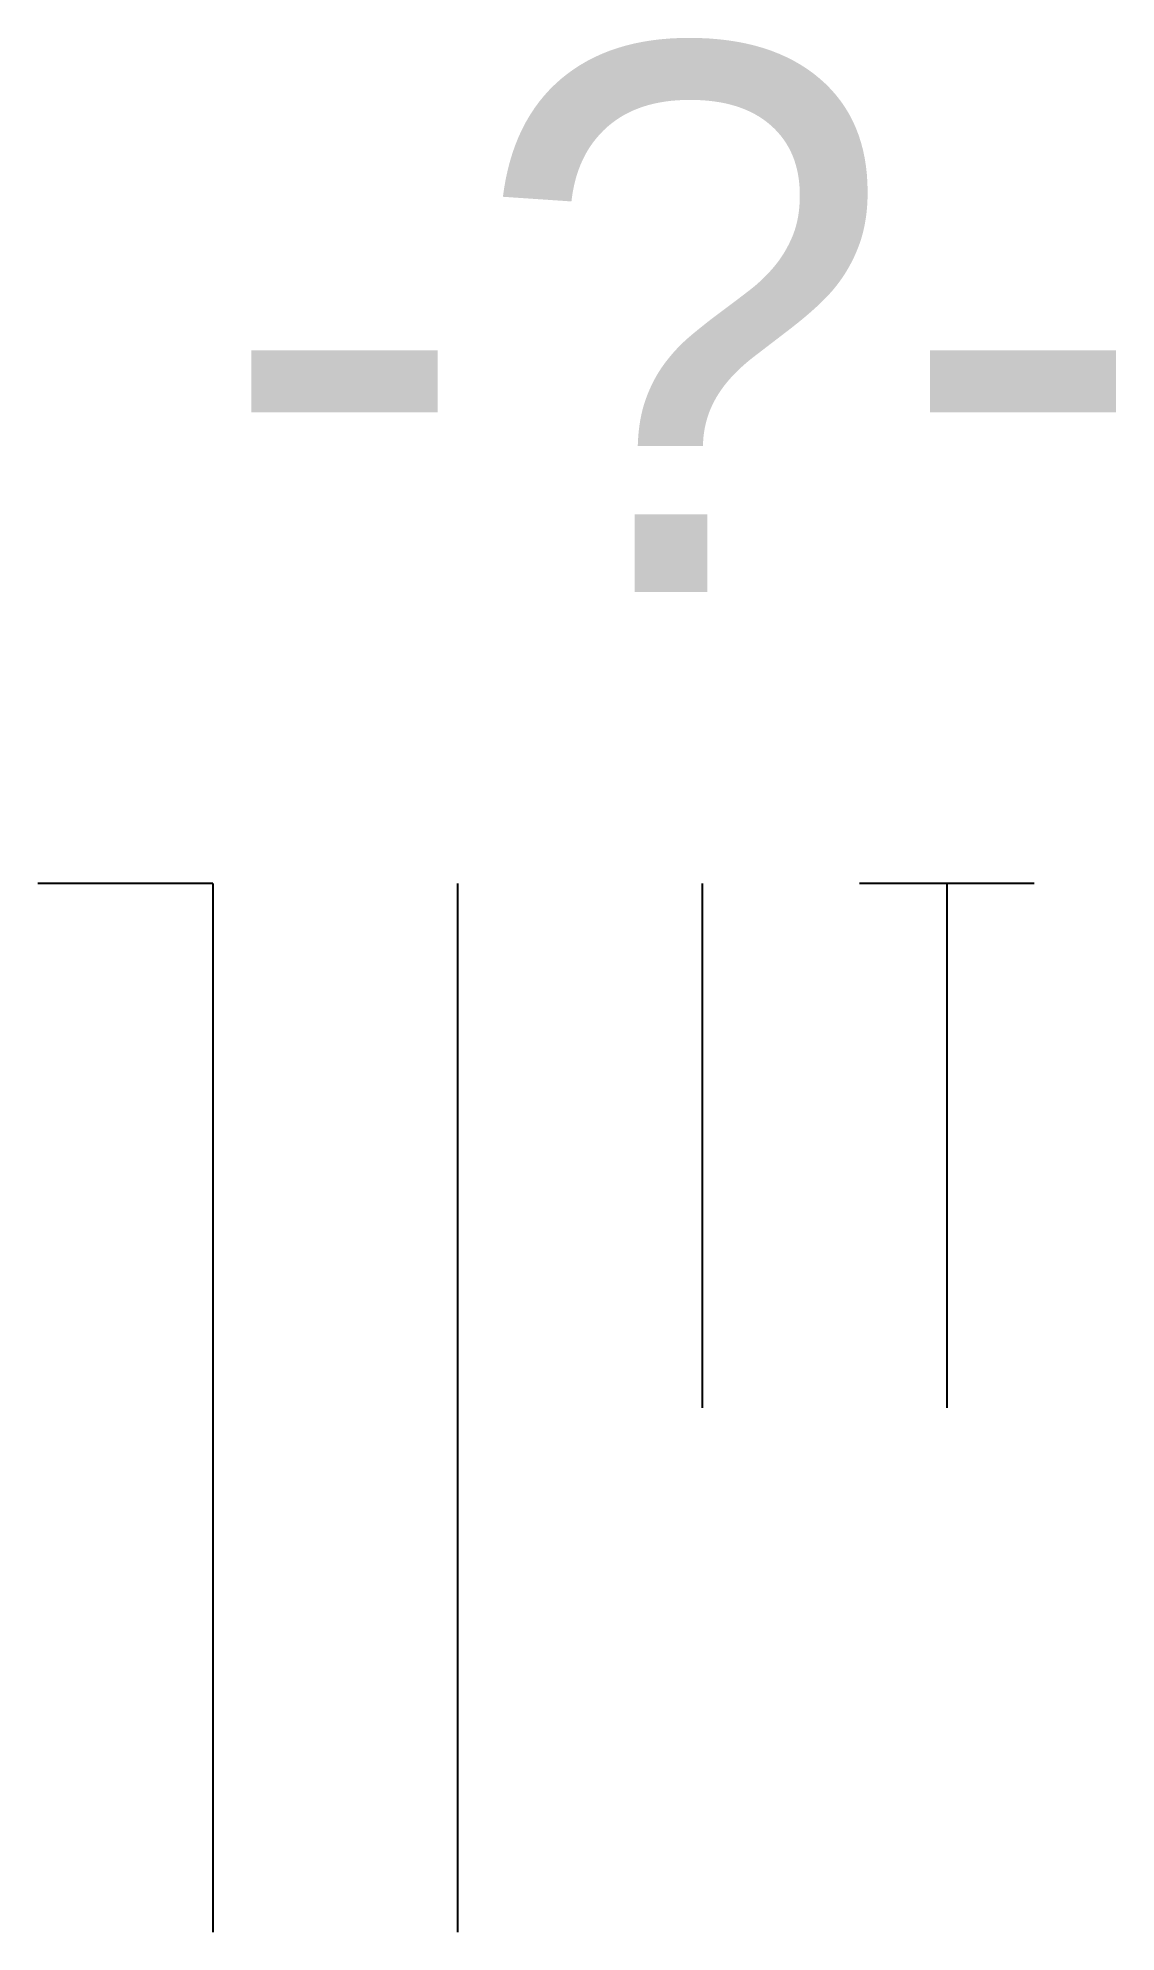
# Model space of a CAD drawing. Header units: millimetres. Extents: x 3386.287 to 3386.484, y 1629.876 to 1630.223.
import ezdxf
from ezdxf.enums import TextEntityAlignment as Align

# ---------------------------------------------------------------- set-up
doc = ezdxf.new("R2010")
doc.units = ezdxf.units.MM
doc.layers.add('ELE_Circuitos', color=2, linetype='Continuous')
doc.styles.add('ECT_1-050', font='arial.ttf', dxfattribs={"height": 0.1})

# ---------------------------------------------------------------- blocks, each defined once
blk = doc.blocks.new('*U1')
at = {"color": 0}
for p, q in [((238.0095, 154.17636), (237.9775, 154.17636)), ((238.0095, 154.17636), (238.0095, 154.08036)), ((238.0543, 154.17636), (238.0543, 154.07933)), ((238.0991, 154.17636), (238.0991, 154.08036)), ((238.1599, 154.17636), (238.1279, 154.17636)), ((238.1439, 154.17636), (238.1439, 154.08036)), ((238.0095, 154.08036), (238.0095, 153.98436)), ((238.0543, 154.08036), (238.0543, 153.98436))]:
    blk.add_line(p, q, dxfattribs=at)
at = {"color": 0, "style": 'ECT_1-050'}
blk.add_attdef('CIRCUITO', text='', height=0.1, dxfattribs=at).set_placement((238.36556, 154.22971), align=Align.CENTER)

msp = doc.modelspace()

# ---------------------------------------------------------------- block references
at = {"layer": 'ELE_Circuitos', "color": 0}
ref = msp.add_blockref('*U1', (3148.30929, 1475.89148), dxfattribs=at)
ref.add_attrib('CIRCUITO', '-?-', dxfattribs={"layer": '0', "color": 0, "height": 0.1, "style": 'ECT_1-050'}).set_placement((3386.40503, 1630.1212), align=Align.CENTER)

doc.saveas('drawing.dxf')
